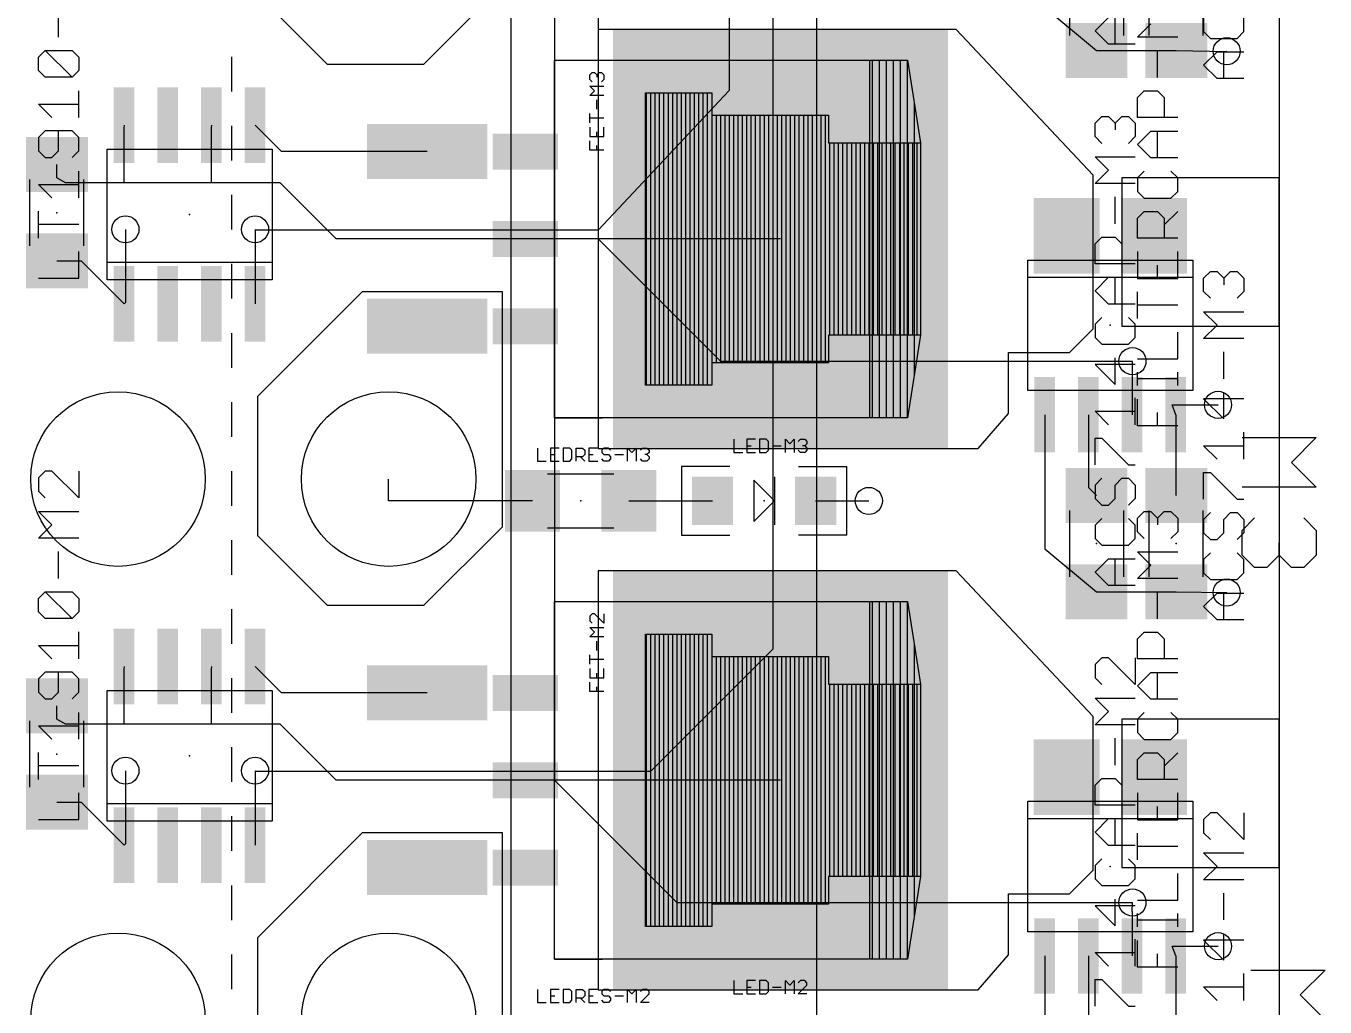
# Model space of a CAD drawing. Extents: x -0.79 to 6.6, y -0.46 to 8.18.
# Drawn here: x 0.555 to 2.043, y 1.12 to 2.244 of the extents above; entities that cross this region are included whole.
import ezdxf

# ---------------------------------------------------------------- set-up
doc = ezdxf.new("R2010")
doc.units = 0
for name, color, linetype in [('1', 22, 'CONTINUOUS'), ('15', 2, 'CONTINUOUS'), ('17', 4, 'CONTINUOUS'), ('18', 4, 'CONTINUOUS'), ('2', 3, 'CONTINUOUS'), ('21', 253, 'CONTINUOUS'), ('23', 7, 'CONTINUOUS'), ('25', 253, 'CONTINUOUS'), ('51', 253, 'CONTINUOUS')]:
    doc.layers.add(name, color=color, linetype=linetype)

# ---------------------------------------------------------------- blocks, each defined once
blk = doc.blocks.new('RECT')
blk.add_solid([(-0.5, -0.5), (0.5, -0.5), (-0.5, 0.5), (0.5, 0.5)])
blk = doc.blocks.new('ROUNDP')
blk.add_circle((0, 0), 0.5)
blk = doc.blocks.new('ROUNDV')
blk.add_circle((0, 0), 0.5)

msp = doc.modelspace()

# ---------------------------------------------------------------- linework, layer by layer
at = {"layer": '1'}
for p, q in [((1.99, 5.26), (1.99, 0.35)), ((0.9, 2.2), (0.82, 2.28)), ((1.1, 2.29), (1.01, 2.2)), ((1.7216, 2.265182), (1.7808, 2.215982)), ((1.21, 2.24), (1.21, 1.76)), ((1.62, 2.24), (1.21, 2.24)), ((1.777, 2.073), (1.62, 2.24)), ((1.7808, 2.215982), (1.7808, 2.215982)), ((1.7808, 2.215982), (1.8722, 2.215982)), ((1.8722, 2.215982), (1.929882, 2.214882)), ((1.929882, 2.214882), (1.93, 2.215)), ((1.01, 2.2), (0.9, 2.2)), ((0.667, 2.130362), (0.6667, 2.127362)), ((0.767, 2.130362), (0.7667, 2.127362)), ((0.847362, 2.1), (0.817, 2.130362)), ((0.6667, 2.127362), (0.6667, 2.0644)), ((0.7667, 2.127362), (0.7667, 2.0644)), ((1.014213, 2.1), (0.847362, 2.1)), ((0.59, 2.07), (0.59, 2.085118)), ((0.6, 2.0644), (0.59, 2.07)), ((1.777, 1.897), (1.777, 2.073)), ((1.81, 2.07), (1.81, 1.9)), ((1.99, 2.07), (1.81, 2.07)), ((1.99, 1.9), (1.99, 2.07)), ((0.6667, 2.0644), (0.6, 2.0644)), ((0.7667, 2.0644), (0.6667, 2.0644)), ((0.8456, 2.0644), (0.7667, 2.0644)), ((0.91, 2), (0.8456, 2.0644)), ((0.6685, 2.011), (0.6685, 1.927138)), ((0.817, 2.011), (0.817, 1.925638)), ((1.41874, 2), (0.91, 2)), ((0.59, 1.974882), (0.617756, 1.974882)), ((0.617756, 1.974882), (0.667, 1.925638)), ((0.82, 1.82), (0.94, 1.94)), ((0.94, 1.94), (1.1, 1.94)), ((1.1, 1.94), (1.1, 1.67)), ((0.6685, 1.927138), (0.667, 1.925638)), ((1.75, 1.87), (1.777, 1.897)), ((1.81, 1.9), (1.99, 1.9)), ((1.68, 1.8), (1.68, 1.87)), ((1.68, 1.87), (1.75, 1.87)), ((1.8216, 1.8596), (1.822, 1.86)), ((1.8216, 1.8596), (1.8216, 1.798738)), ((0.82, 1.66), (0.82, 1.82)), ((1.8716, 1.798738), (1.867362, 1.81)), ((1.867362, 1.81), (1.92, 1.81)), ((1.6452, 1.76), (1.68, 1.8)), ((1.7216, 1.798738), (1.7216, 1.645182)), ((1.7716, 1.798738), (1.7716, 1.715418)), ((1.8716, 1.798738), (1.8716, 1.706818)), ((1.21, 1.76), (1.6452, 1.76)), ((0.97, 1.7), (0.97, 1.725)), ((1.7716, 1.715418), (1.7808, 1.706218)), ((1.134882, 1.7), (0.97, 1.7)), ((1.245118, 1.7), (1.340945, 1.7)), ((1.459055, 1.7), (1.52, 1.7)), ((1.8716, 1.706818), (1.8722, 1.706218)), ((1.1, 1.67), (1.01, 1.58)), ((0.9, 1.58), (0.82, 1.66)), ((1.7216, 1.645182), (1.7808, 1.595982)), ((1.21, 1.62), (1.21, 1.14)), ((1.62, 1.62), (1.21, 1.62)), ((1.777, 1.453), (1.62, 1.62)), ((1.7808, 1.595982), (1.7808, 1.595982)), ((1.7808, 1.595982), (1.8722, 1.595982)), ((1.8722, 1.595982), (1.929882, 1.594882)), ((1.929882, 1.594882), (1.93, 1.595)), ((1.01, 1.58), (0.9, 1.58)), ((0.667, 1.510362), (0.6667, 1.507362)), ((0.6667, 1.507362), (0.6667, 1.4444)), ((0.767, 1.510362), (0.7667, 1.507362)), ((0.7667, 1.507362), (0.7667, 1.4444)), ((0.847362, 1.48), (0.817, 1.510362)), ((1.014213, 1.48), (0.847362, 1.48)), ((0.59, 1.45), (0.59, 1.465118)), ((0.6, 1.4444), (0.59, 1.45)), ((0.6667, 1.4444), (0.6, 1.4444)), ((0.7667, 1.4444), (0.6667, 1.4444)), ((0.8456, 1.4444), (0.7667, 1.4444)), ((0.91, 1.38), (0.8456, 1.4444)), ((1.777, 1.277), (1.777, 1.453)), ((1.81, 1.45), (1.81, 1.28)), ((1.99, 1.45), (1.81, 1.45)), ((1.99, 1.28), (1.99, 1.45)), ((0.6685, 1.391), (0.6685, 1.307138)), ((0.817, 1.391), (0.817, 1.305638)), ((1.41874, 1.38), (0.91, 1.38)), ((0.59, 1.354882), (0.617756, 1.354882)), ((0.617756, 1.354882), (0.667, 1.305638)), ((0.82, 1.2), (0.94, 1.32)), ((0.94, 1.32), (1.1, 1.32)), ((1.1, 1.32), (1.1, 1.05)), ((0.6685, 1.307138), (0.667, 1.305638)), ((1.81, 1.28), (1.99, 1.28)), ((1.75, 1.25), (1.777, 1.277)), ((1.68, 1.18), (1.68, 1.25)), ((1.68, 1.25), (1.75, 1.25)), ((1.8216, 1.2296), (1.822, 1.24)), ((1.8216, 1.2296), (1.8216, 1.178738)), ((0.82, 1.04), (0.82, 1.2)), ((1.6452, 1.14), (1.68, 1.18)), ((1.7216, 1.178738), (1.7216, 1.025182)), ((1.7716, 1.178738), (1.7716, 1.095418)), ((1.8716, 1.178738), (1.867362, 1.19)), ((1.867362, 1.19), (1.92, 1.19)), ((1.8716, 1.178738), (1.8716, 1.086818)), ((1.21, 1.14), (1.6452, 1.14))]:
    msp.add_line(p, q, dxfattribs=at)
at = {"layer": '15'}
for p, q in [((1.11, 7.44), (1.11, 0.75)), ((1.16, 7.41), (1.16, 1.38)), ((1.21, 7.38), (1.21, 2)), ((1.21, 2), (1.35, 1.86)), ((1.35, 1.86), (1.822, 1.86)), ((1.16, 1.38), (1.3, 1.24)), ((1.3, 1.24), (1.822, 1.24))]:
    msp.add_line(p, q, dxfattribs=at)
at = {"layer": '2'}
for p, q in [((1.41, 6.22), (1.41, 1.53)), ((1.46, 6.23), (1.46, 0.89)), ((1.36, 6.21), (1.36, 2.17)), ((1.36, 2.17), (1.21, 2.01)), ((0.818, 2.01), (0.817, 2.011)), ((1.21, 2.01), (0.818, 2.01)), ((1.41, 1.53), (1.27, 1.39)), ((0.818, 1.39), (0.817, 1.391)), ((1.27, 1.39), (0.818, 1.39))]:
    msp.add_line(p, q, dxfattribs=at)
at = {"layer": '21'}
for p, q in [((0.79, 2.208615), (0.79, 2.168903)), ((1.159882, 1.795276), (1.159882, 2.204724)), ((1.159882, 2.204724), (1.215, 2.204724)), ((0.79, 2.129533), (0.79, 2.08982)), ((0.79, 2.05045), (0.79, 2.010737)), ((0.79, 1.971367), (0.79, 1.931655)), ((0.79, 1.892284), (0.79, 1.852572)), ((0.79, 1.813202), (0.79, 1.773489)), ((1.159882, 1.795276), (1.215, 1.795276)), ((1.9475, 1.7725), (2.032573, 1.7725)), ((2.032573, 1.7725), (2.004215, 1.744142)), ((2.004215, 1.744142), (2.032573, 1.715785)), ((0.79, 1.734119), (0.79, 1.694406)), ((1.36063, 1.73937), (1.305512, 1.73937)), ((1.305512, 1.73937), (1.305512, 1.66063)), ((1.411811, 1.727559), (1.411811, 1.7)), ((1.43937, 1.73937), (1.494488, 1.73937)), ((1.494488, 1.73937), (1.494488, 1.66063)), ((1.411811, 1.7), (1.388189, 1.723622)), ((1.388189, 1.723622), (1.388189, 1.676378)), ((2.032573, 1.715785), (1.9475, 1.715785)), ((1.388189, 1.676378), (1.411811, 1.7)), ((1.411811, 1.7), (1.411811, 1.672441)), ((1.9475, 1.666243), (1.961679, 1.680421)), ((2.018394, 1.680421), (2.032573, 1.666243)), ((0.79, 1.655036), (0.79, 1.615324)), ((1.305512, 1.66063), (1.36063, 1.66063)), ((1.494488, 1.66063), (1.43937, 1.66063)), ((1.9475, 1.637885), (1.9475, 1.666243)), ((1.990036, 1.637885), (1.990036, 1.652064)), ((2.032573, 1.666243), (2.032573, 1.637885)), ((1.961679, 1.623706), (1.9475, 1.637885)), ((1.990036, 1.637885), (1.975858, 1.623706)), ((2.004215, 1.623706), (1.990036, 1.637885)), ((2.032573, 1.637885), (2.018394, 1.623706)), ((1.975858, 1.623706), (1.961679, 1.623706)), ((2.018394, 1.623706), (2.004215, 1.623706)), ((1.159882, 1.175276), (1.159882, 1.584724)), ((1.159882, 1.584724), (1.215, 1.584724)), ((0.79, 1.575954), (0.79, 1.536241)), ((0.79, 1.496871), (0.79, 1.457158)), ((0.79, 1.417788), (0.79, 1.378075)), ((0.79, 1.338705), (0.79, 1.298993)), ((0.79, 1.259623), (0.79, 1.21991)), ((0.79, 1.18054), (0.79, 1.140827)), ((1.159882, 1.175276), (1.215, 1.175276)), ((1.9575, 1.1625), (2.042573, 1.1625)), ((2.042573, 1.1625), (2.014215, 1.134142)), ((2.014215, 1.134142), (2.042573, 1.105785))]:
    msp.add_line(p, q, dxfattribs=at)
at = {"layer": '23'}
for p in [(0.59, 2.03), (0.742, 2.028), (1.34, 2), (1.7966, 1.9011), (1.19, 1.7), (1.4, 1.7), (1.7808, 1.6511), (1.8722, 1.6511), (0.59, 1.41), (0.742, 1.408), (1.34, 1.38), (1.7966, 1.2811)]:
    msp.add_point(p, dxfattribs=at)
at = {"layer": '25'}
for p, q in [((0.59198, 2.231235), (0.59198, 2.261928)), ((1.779161, 2.238446), (1.794507, 2.253793)), ((1.80218, 2.2231), (1.80218, 2.253793)), ((1.903561, 2.252805), (1.903561, 2.237458)), ((1.9496, 2.237458), (1.9496, 2.252805)), ((1.794507, 2.2231), (1.779161, 2.238446)), ((1.827761, 2.23102), (1.843107, 2.246367)), ((1.903561, 2.237458), (1.911234, 2.229785)), ((1.941927, 2.229785), (1.9496, 2.237458)), ((1.8252, 2.2231), (1.794507, 2.2231)), ((1.8738, 2.23102), (1.827761, 2.23102)), ((1.911234, 2.229785), (1.941927, 2.229785)), ((0.568961, 2.208216), (0.576634, 2.215889)), ((0.568961, 2.192869), (0.568961, 2.208216)), ((0.576634, 2.215889), (0.607327, 2.215889)), ((0.607327, 2.185196), (0.576634, 2.215889)), ((0.607327, 2.215889), (0.615, 2.208216)), ((0.615, 2.208216), (0.615, 2.192869)), ((1.85078, 2.184981), (1.85078, 2.215674)), ((1.903561, 2.199092), (1.918907, 2.214439)), ((1.918907, 2.214439), (1.9496, 2.214439)), ((1.92658, 2.183746), (1.92658, 2.214439)), ((0.576634, 2.185196), (0.568961, 2.192869)), ((0.615, 2.192869), (0.607327, 2.185196)), ((1.200486, 2.187853), (1.203155, 2.190522)), ((1.200486, 2.182515), (1.200486, 2.187853)), ((1.203155, 2.190522), (1.205824, 2.190522)), ((1.205824, 2.190522), (1.208493, 2.187853)), ((1.208493, 2.187853), (1.211162, 2.190522)), ((1.208493, 2.187853), (1.208493, 2.185184)), ((1.211162, 2.190522), (1.213831, 2.190522)), ((1.213831, 2.190522), (1.2165, 2.187853)), ((1.2165, 2.187853), (1.2165, 2.182515)), ((1.918907, 2.183746), (1.903561, 2.199092)), ((0.607327, 2.185196), (0.576634, 2.185196)), ((1.203155, 2.179846), (1.200486, 2.182515)), ((1.205824, 2.169531), (1.200486, 2.174869)), ((1.200486, 2.174869), (1.2165, 2.174869)), ((1.2165, 2.182515), (1.213831, 2.179846)), ((1.9496, 2.183746), (1.918907, 2.183746)), ((0.615, 2.139157), (0.615, 2.16985)), ((1.200486, 2.164193), (1.205824, 2.169531)), ((1.2165, 2.164193), (1.200486, 2.164193)), ((1.208493, 2.14854), (1.208493, 2.159215)), ((1.827761, 2.161961), (1.835434, 2.169635)), ((1.827761, 2.138942), (1.827761, 2.161961)), ((1.835434, 2.169635), (1.85078, 2.169635)), ((1.85078, 2.169635), (1.858454, 2.161961)), ((1.858454, 2.161961), (1.858454, 2.138942)), ((0.584307, 2.139157), (0.568961, 2.154503)), ((0.568961, 2.154503), (0.615, 2.154503)), ((1.200486, 2.132886), (1.200486, 2.143562)), ((1.2165, 2.138224), (1.200486, 2.138224)), ((1.200486, 2.127909), (1.200486, 2.117233)), ((1.2165, 2.117233), (1.2165, 2.127909)), ((1.779161, 2.132551), (1.786834, 2.140225)), ((1.779161, 2.117205), (1.779161, 2.132551)), ((1.786834, 2.140225), (1.794507, 2.140225)), ((1.794507, 2.140225), (1.80218, 2.132551)), ((1.80218, 2.132551), (1.809854, 2.140225)), ((1.80218, 2.132551), (1.80218, 2.124878)), ((1.809854, 2.140225), (1.817527, 2.140225)), ((1.817527, 2.140225), (1.8252, 2.132551)), ((1.8252, 2.132551), (1.8252, 2.117205)), ((1.8738, 2.138942), (1.827761, 2.138942)), ((0.576634, 2.123811), (0.568961, 2.116137)), ((0.568961, 2.116137), (0.568961, 2.100791)), ((0.607327, 2.123811), (0.576634, 2.123811)), ((0.59198, 2.100791), (0.59198, 2.123811)), ((0.615, 2.116137), (0.607327, 2.123811)), ((0.615, 2.100791), (0.615, 2.116137)), ((1.200486, 2.117233), (1.2165, 2.117233)), ((1.208493, 2.117233), (1.208493, 2.122571)), ((1.786834, 2.109532), (1.779161, 2.117205)), ((1.8252, 2.117205), (1.817527, 2.109532)), ((1.827761, 2.108249), (1.843107, 2.123595)), ((1.843107, 2.123595), (1.8738, 2.123595)), ((1.85078, 2.092903), (1.85078, 2.123595)), ((0.568961, 2.100791), (0.576634, 2.093118)), ((0.584307, 2.093118), (0.59198, 2.100791)), ((0.607327, 2.093118), (0.615, 2.100791)), ((1.200486, 2.10158), (1.200486, 2.112256)), ((1.2165, 2.10158), (1.200486, 2.10158)), ((1.208493, 2.10158), (1.208493, 2.106918)), ((1.843107, 2.092903), (1.827761, 2.108249)), ((0.576634, 2.093118), (0.584307, 2.093118)), ((1.794507, 2.078839), (1.779161, 2.094185)), ((1.779161, 2.094185), (1.8252, 2.094185)), ((1.8738, 2.092903), (1.843107, 2.092903)), ((0.615, 2.047078), (0.615, 2.077771)), ((1.779161, 2.063493), (1.794507, 2.078839)), ((1.835434, 2.077556), (1.827761, 2.069883)), ((1.827761, 2.069883), (1.827761, 2.054536)), ((1.8738, 2.069883), (1.866127, 2.077556)), ((1.8738, 2.054536), (1.8738, 2.069883)), ((0.584307, 2.047078), (0.568961, 2.062425)), ((0.568961, 2.062425), (0.615, 2.062425)), ((1.8252, 2.063493), (1.779161, 2.063493)), ((1.827761, 2.054536), (1.835434, 2.046863)), ((1.866127, 2.046863), (1.8738, 2.054536)), ((1.80218, 2.017453), (1.80218, 2.048146)), ((1.835434, 2.046863), (1.866127, 2.046863)), ((0.568961, 2.001039), (0.568961, 2.031732)), ((1.827761, 2.023844), (1.835434, 2.031517)), ((1.827761, 2.000824), (1.827761, 2.023844)), ((1.835434, 2.031517), (1.85078, 2.031517)), ((1.85078, 2.031517), (1.858454, 2.023844)), ((1.858454, 2.01617), (1.8738, 2.031517)), ((1.858454, 2.023844), (1.858454, 2.000824)), ((0.615, 2.016386), (0.568961, 2.016386)), ((1.779161, 1.994434), (1.786834, 2.002107)), ((1.779161, 1.971414), (1.779161, 1.994434)), ((1.786834, 2.002107), (1.80218, 2.002107)), ((1.80218, 2.002107), (1.809854, 1.994434)), ((1.809854, 1.994434), (1.809854, 1.971414)), ((1.8738, 2.000824), (1.827761, 2.000824)), ((0.615, 1.955), (0.615, 1.985693)), ((1.827761, 1.985478), (1.827761, 1.954785)), ((1.8738, 1.954785), (1.8738, 1.985478)), ((1.8252, 1.971414), (1.779161, 1.971414)), ((1.85078, 1.954785), (1.85078, 1.970131)), ((0.568961, 1.955), (0.615, 1.955)), ((1.779161, 1.940721), (1.794507, 1.956068)), ((1.794507, 1.956068), (1.8252, 1.956068)), ((1.80218, 1.925375), (1.80218, 1.956068)), ((1.827761, 1.954785), (1.8738, 1.954785)), ((1.903561, 1.955079), (1.911234, 1.962753)), ((1.903561, 1.939733), (1.903561, 1.955079)), ((1.911234, 1.962753), (1.918907, 1.962753)), ((1.918907, 1.962753), (1.92658, 1.955079)), ((1.92658, 1.955079), (1.934254, 1.962753)), ((1.92658, 1.955079), (1.92658, 1.947406)), ((1.934254, 1.962753), (1.941927, 1.962753)), ((1.941927, 1.962753), (1.9496, 1.955079)), ((1.9496, 1.955079), (1.9496, 1.939733)), ((1.794507, 1.925375), (1.779161, 1.940721)), ((1.827761, 1.908746), (1.827761, 1.939438)), ((1.911234, 1.93206), (1.903561, 1.939733)), ((1.9496, 1.939733), (1.941927, 1.93206)), ((1.8252, 1.925375), (1.794507, 1.925375)), ((1.8738, 1.924092), (1.827761, 1.924092)), ((1.786834, 1.910028), (1.779161, 1.902355)), ((1.8252, 1.902355), (1.817527, 1.910028)), ((1.918907, 1.901367), (1.903561, 1.916713)), ((1.903561, 1.916713), (1.9496, 1.916713)), ((1.779161, 1.902355), (1.779161, 1.887009)), ((1.8252, 1.887009), (1.8252, 1.902355)), ((1.8738, 1.862706), (1.8738, 1.893399)), ((1.903561, 1.886021), (1.918907, 1.901367)), ((1.779161, 1.887009), (1.786834, 1.879336)), ((1.786834, 1.879336), (1.817527, 1.879336)), ((1.817527, 1.879336), (1.8252, 1.887009)), ((1.9496, 1.886021), (1.903561, 1.886021)), ((1.80218, 1.833296), (1.80218, 1.863989)), ((1.827761, 1.862706), (1.8738, 1.862706)), ((1.92658, 1.839981), (1.92658, 1.870674)), ((1.8252, 1.856316), (1.779161, 1.856316)), ((1.779161, 1.856316), (1.80218, 1.833296)), ((1.827761, 1.832014), (1.827761, 1.84736)), ((1.8738, 1.832014), (1.8738, 1.84736)), ((1.8738, 1.839687), (1.827761, 1.839687)), ((1.8252, 1.787257), (1.8252, 1.81795)), ((1.827761, 1.785974), (1.827761, 1.816667)), ((1.9496, 1.816962), (1.903561, 1.816962)), ((1.903561, 1.816962), (1.92658, 1.793942)), ((1.92658, 1.793942), (1.92658, 1.824635)), ((1.794507, 1.787257), (1.779161, 1.802603)), ((1.779161, 1.802603), (1.8252, 1.802603)), ((1.85078, 1.785974), (1.85078, 1.801321)), ((1.8738, 1.785974), (1.827761, 1.785974)), ((1.779161, 1.741218), (1.779161, 1.771911)), ((1.779161, 1.771911), (1.786834, 1.771911)), ((1.786834, 1.771911), (1.817527, 1.741218)), ((1.9496, 1.747903), (1.9496, 1.778596)), ((1.1405, 1.760513), (1.1405, 1.7455)), ((1.165241, 1.760513), (1.155233, 1.760513)), ((1.155233, 1.760513), (1.155233, 1.7455)), ((1.169965, 1.760513), (1.169965, 1.7455)), ((1.177471, 1.760513), (1.169965, 1.760513)), ((1.179974, 1.758011), (1.177471, 1.760513)), ((1.179974, 1.748002), (1.179974, 1.758011)), ((1.184698, 1.7455), (1.184698, 1.760513)), ((1.184698, 1.760513), (1.192204, 1.760513)), ((1.192204, 1.760513), (1.194706, 1.758011)), ((1.194706, 1.758011), (1.194706, 1.753006)), ((1.209439, 1.760513), (1.19943, 1.760513)), ((1.19943, 1.760513), (1.19943, 1.7455)), ((1.216665, 1.760513), (1.214163, 1.758011)), ((1.214163, 1.758011), (1.214163, 1.755508)), ((1.221669, 1.760513), (1.216665, 1.760513)), ((1.224171, 1.758011), (1.221669, 1.760513)), ((1.243628, 1.7455), (1.243628, 1.760513)), ((1.243628, 1.760513), (1.248632, 1.755508)), ((1.248632, 1.755508), (1.253636, 1.760513)), ((1.253636, 1.760513), (1.253636, 1.7455)), ((1.25836, 1.758011), (1.260862, 1.760513)), ((1.260862, 1.760513), (1.265867, 1.760513)), ((1.265867, 1.760513), (1.268369, 1.758011)), ((1.268369, 1.758011), (1.268369, 1.755508)), ((1.3655, 1.770513), (1.3655, 1.7555)), ((1.390241, 1.770513), (1.380233, 1.770513)), ((1.380233, 1.770513), (1.380233, 1.7555)), ((1.380233, 1.763006), (1.385237, 1.763006)), ((1.394965, 1.770513), (1.394965, 1.7555)), ((1.402471, 1.770513), (1.394965, 1.770513)), ((1.404974, 1.768011), (1.402471, 1.770513)), ((1.402471, 1.7555), (1.404974, 1.758002)), ((1.404974, 1.758002), (1.404974, 1.768011)), ((1.409698, 1.763006), (1.419706, 1.763006)), ((1.42443, 1.7555), (1.42443, 1.770513)), ((1.42443, 1.770513), (1.429434, 1.765508)), ((1.429434, 1.765508), (1.434439, 1.770513)), ((1.434439, 1.770513), (1.434439, 1.7555)), ((1.439163, 1.768011), (1.441665, 1.770513)), ((1.441665, 1.7555), (1.439163, 1.758002)), ((1.441665, 1.770513), (1.446669, 1.770513)), ((1.446669, 1.763006), (1.444167, 1.763006)), ((1.446669, 1.770513), (1.449171, 1.768011)), ((1.449171, 1.765508), (1.446669, 1.763006)), ((1.446669, 1.763006), (1.449171, 1.760504)), ((1.449171, 1.758002), (1.446669, 1.7555)), ((1.449171, 1.768011), (1.449171, 1.765508)), ((1.449171, 1.760504), (1.449171, 1.758002)), ((1.918907, 1.747903), (1.903561, 1.763249)), ((1.903561, 1.763249), (1.9496, 1.763249)), ((1.1405, 1.7455), (1.150508, 1.7455)), ((1.155233, 1.753006), (1.160237, 1.753006)), ((1.155233, 1.7455), (1.165241, 1.7455)), ((1.169965, 1.7455), (1.177471, 1.7455)), ((1.177471, 1.7455), (1.179974, 1.748002)), ((1.192204, 1.750504), (1.184698, 1.750504)), ((1.189702, 1.750504), (1.194706, 1.7455)), ((1.194706, 1.753006), (1.192204, 1.750504)), ((1.19943, 1.753006), (1.204434, 1.753006)), ((1.19943, 1.7455), (1.209439, 1.7455)), ((1.214163, 1.755508), (1.216665, 1.753006)), ((1.216665, 1.7455), (1.214163, 1.748002)), ((1.216665, 1.753006), (1.221669, 1.753006)), ((1.221669, 1.7455), (1.216665, 1.7455)), ((1.221669, 1.753006), (1.224171, 1.750504)), ((1.224171, 1.748002), (1.221669, 1.7455)), ((1.224171, 1.750504), (1.224171, 1.748002)), ((1.228895, 1.753006), (1.238904, 1.753006)), ((1.260862, 1.7455), (1.25836, 1.748002)), ((1.265867, 1.7455), (1.260862, 1.7455)), ((1.265867, 1.753006), (1.263364, 1.753006)), ((1.268369, 1.755508), (1.265867, 1.753006)), ((1.265867, 1.753006), (1.268369, 1.750504)), ((1.268369, 1.748002), (1.265867, 1.7455)), ((1.268369, 1.750504), (1.268369, 1.748002)), ((1.3655, 1.7555), (1.375508, 1.7555)), ((1.380233, 1.7555), (1.390241, 1.7555)), ((1.394965, 1.7555), (1.402471, 1.7555)), ((1.446669, 1.7555), (1.441665, 1.7555)), ((1.817527, 1.741218), (1.8252, 1.741218)), ((0.576634, 1.734007), (0.568961, 1.726334)), ((0.568961, 1.726334), (0.568961, 1.710987)), ((0.584307, 1.734007), (0.576634, 1.734007)), ((0.615, 1.703314), (0.584307, 1.734007)), ((0.615, 1.734007), (0.615, 1.703314)), ((1.903561, 1.701864), (1.903561, 1.732556)), ((1.903561, 1.732556), (1.911234, 1.732556)), ((1.911234, 1.732556), (1.941927, 1.701864)), ((1.786834, 1.725871), (1.779161, 1.718198)), ((1.779161, 1.718198), (1.779161, 1.702852)), ((1.80218, 1.718198), (1.809854, 1.725871)), ((1.80218, 1.702852), (1.80218, 1.718198)), ((1.809854, 1.725871), (1.817527, 1.725871)), ((1.817527, 1.725871), (1.8252, 1.718198)), ((1.8252, 1.718198), (1.8252, 1.702852)), ((0.568961, 1.710987), (0.576634, 1.703314)), ((1.779161, 1.702852), (1.786834, 1.695179)), ((1.794507, 1.695179), (1.80218, 1.702852)), ((1.8252, 1.702852), (1.817527, 1.695179)), ((1.941927, 1.701864), (1.9496, 1.701864)), ((0.584307, 1.672621), (0.568961, 1.687968)), ((0.568961, 1.687968), (0.615, 1.687968)), ((1.786834, 1.695179), (1.794507, 1.695179)), ((1.827761, 1.680079), (1.835434, 1.687752)), ((1.835434, 1.687752), (1.843107, 1.687752)), ((1.843107, 1.687752), (1.85078, 1.680079)), ((1.85078, 1.680079), (1.858454, 1.687752)), ((1.858454, 1.687752), (1.866127, 1.687752)), ((1.866127, 1.687752), (1.8738, 1.680079)), ((1.911234, 1.686517), (1.903561, 1.678844)), ((1.92658, 1.678844), (1.934254, 1.686517)), ((1.934254, 1.686517), (1.941927, 1.686517)), ((1.941927, 1.686517), (1.9496, 1.678844)), ((0.568961, 1.657275), (0.584307, 1.672621)), ((1.786834, 1.679832), (1.779161, 1.672159)), ((1.779161, 1.672159), (1.779161, 1.656813)), ((1.8252, 1.672159), (1.817527, 1.679832)), ((1.8252, 1.656813), (1.8252, 1.672159)), ((1.827761, 1.664733), (1.827761, 1.680079)), ((1.85078, 1.680079), (1.85078, 1.672406)), ((1.8738, 1.680079), (1.8738, 1.664733)), ((1.903561, 1.678844), (1.903561, 1.663498)), ((1.92658, 1.663498), (1.92658, 1.678844)), ((1.9496, 1.678844), (1.9496, 1.663498)), ((0.615, 1.657275), (0.568961, 1.657275)), ((1.779161, 1.656813), (1.786834, 1.649139)), ((1.817527, 1.649139), (1.8252, 1.656813)), ((1.835434, 1.65706), (1.827761, 1.664733)), ((1.8738, 1.664733), (1.866127, 1.65706)), ((1.903561, 1.663498), (1.911234, 1.655824)), ((1.911234, 1.655824), (1.918907, 1.655824)), ((1.918907, 1.655824), (1.92658, 1.663498)), ((1.9496, 1.663498), (1.941927, 1.655824)), ((0.59198, 1.611235), (0.59198, 1.641928)), ((1.786834, 1.649139), (1.817527, 1.649139)), ((1.843107, 1.626367), (1.827761, 1.641713)), ((1.827761, 1.641713), (1.8738, 1.641713)), ((1.911234, 1.640478), (1.903561, 1.632805)), ((1.9496, 1.632805), (1.941927, 1.640478)), ((1.779161, 1.618446), (1.794507, 1.633793)), ((1.794507, 1.633793), (1.8252, 1.633793)), ((1.80218, 1.6031), (1.80218, 1.633793)), ((1.827761, 1.61102), (1.843107, 1.626367)), ((1.903561, 1.632805), (1.903561, 1.617458)), ((1.9496, 1.617458), (1.9496, 1.632805)), ((1.794507, 1.6031), (1.779161, 1.618446)), ((1.8738, 1.61102), (1.827761, 1.61102)), ((1.903561, 1.617458), (1.911234, 1.609785)), ((1.911234, 1.609785), (1.941927, 1.609785)), ((1.941927, 1.609785), (1.9496, 1.617458)), ((0.568961, 1.588216), (0.576634, 1.595889)), ((0.576634, 1.595889), (0.607327, 1.595889)), ((0.607327, 1.565196), (0.576634, 1.595889)), ((0.607327, 1.595889), (0.615, 1.588216)), ((1.8252, 1.6031), (1.794507, 1.6031)), ((1.85078, 1.564981), (1.85078, 1.595674)), ((1.903561, 1.579092), (1.918907, 1.594439)), ((1.918907, 1.594439), (1.9496, 1.594439)), ((1.92658, 1.563746), (1.92658, 1.594439)), ((0.568961, 1.572869), (0.568961, 1.588216)), ((0.615, 1.588216), (0.615, 1.572869)), ((1.918907, 1.563746), (1.903561, 1.579092)), ((0.576634, 1.565196), (0.568961, 1.572869)), ((0.607327, 1.565196), (0.576634, 1.565196)), ((0.615, 1.572869), (0.607327, 1.565196)), ((1.203155, 1.570522), (1.200486, 1.567853)), ((1.200486, 1.567853), (1.200486, 1.562515)), ((1.200486, 1.562515), (1.203155, 1.559846)), ((1.205824, 1.570522), (1.203155, 1.570522)), ((1.2165, 1.559846), (1.205824, 1.570522)), ((1.2165, 1.570522), (1.2165, 1.559846)), ((1.9496, 1.563746), (1.918907, 1.563746)), ((0.615, 1.519157), (0.615, 1.54985)), ((1.205824, 1.549531), (1.200486, 1.554869)), ((1.200486, 1.554869), (1.2165, 1.554869)), ((1.200486, 1.544193), (1.205824, 1.549531)), ((1.827761, 1.541961), (1.835434, 1.549635)), ((1.835434, 1.549635), (1.85078, 1.549635)), ((1.85078, 1.549635), (1.858454, 1.541961)), ((0.584307, 1.519157), (0.568961, 1.534503)), ((0.568961, 1.534503), (0.615, 1.534503)), ((1.2165, 1.544193), (1.200486, 1.544193)), ((1.208493, 1.52854), (1.208493, 1.539215)), ((1.827761, 1.518942), (1.827761, 1.541961)), ((1.858454, 1.541961), (1.858454, 1.518942)), ((1.200486, 1.512886), (1.200486, 1.523562)), ((1.2165, 1.518224), (1.200486, 1.518224)), ((1.786834, 1.520225), (1.779161, 1.512551)), ((1.794507, 1.520225), (1.786834, 1.520225)), ((1.8252, 1.489532), (1.794507, 1.520225)), ((1.8252, 1.520225), (1.8252, 1.489532)), ((1.8738, 1.518942), (1.827761, 1.518942)), ((0.576634, 1.503811), (0.568961, 1.496137)), ((0.607327, 1.503811), (0.576634, 1.503811)), ((0.59198, 1.480791), (0.59198, 1.503811)), ((0.615, 1.496137), (0.607327, 1.503811)), ((1.200486, 1.507909), (1.200486, 1.497233)), ((1.2165, 1.497233), (1.2165, 1.507909)), ((1.779161, 1.512551), (1.779161, 1.497205)), ((1.827761, 1.488249), (1.843107, 1.503595)), ((1.843107, 1.503595), (1.8738, 1.503595)), ((1.85078, 1.472903), (1.85078, 1.503595)), ((0.568961, 1.496137), (0.568961, 1.480791)), ((0.615, 1.480791), (0.615, 1.496137)), ((1.200486, 1.497233), (1.2165, 1.497233)), ((1.200486, 1.48158), (1.200486, 1.492256)), ((1.208493, 1.497233), (1.208493, 1.502571)), ((1.779161, 1.497205), (1.786834, 1.489532)), ((1.843107, 1.472903), (1.827761, 1.488249)), ((0.568961, 1.480791), (0.576634, 1.473118)), ((0.584307, 1.473118), (0.59198, 1.480791)), ((0.607327, 1.473118), (0.615, 1.480791)), ((1.2165, 1.48158), (1.200486, 1.48158)), ((1.208493, 1.48158), (1.208493, 1.486918)), ((1.794507, 1.458839), (1.779161, 1.474185)), ((1.779161, 1.474185), (1.8252, 1.474185)), ((0.576634, 1.473118), (0.584307, 1.473118)), ((1.779161, 1.443493), (1.794507, 1.458839)), ((1.8738, 1.472903), (1.843107, 1.472903)), ((0.615, 1.427078), (0.615, 1.457771)), ((1.8252, 1.443493), (1.779161, 1.443493)), ((1.835434, 1.457556), (1.827761, 1.449883)), ((1.827761, 1.449883), (1.827761, 1.434536)), ((1.8738, 1.449883), (1.866127, 1.457556)), ((1.8738, 1.434536), (1.8738, 1.449883)), ((0.584307, 1.427078), (0.568961, 1.442425)), ((0.568961, 1.442425), (0.615, 1.442425)), ((1.827761, 1.434536), (1.835434, 1.426863)), ((1.866127, 1.426863), (1.8738, 1.434536)), ((1.80218, 1.397453), (1.80218, 1.428146)), ((1.835434, 1.426863), (1.866127, 1.426863)), ((0.568961, 1.381039), (0.568961, 1.411732)), ((1.827761, 1.403844), (1.835434, 1.411517)), ((1.827761, 1.380824), (1.827761, 1.403844)), ((1.835434, 1.411517), (1.85078, 1.411517)), ((1.85078, 1.411517), (1.858454, 1.403844)), ((1.858454, 1.39617), (1.8738, 1.411517)), ((1.858454, 1.403844), (1.858454, 1.380824)), ((0.615, 1.396386), (0.568961, 1.396386)), ((1.779161, 1.374434), (1.786834, 1.382107)), ((1.779161, 1.351414), (1.779161, 1.374434)), ((1.786834, 1.382107), (1.80218, 1.382107)), ((1.80218, 1.382107), (1.809854, 1.374434)), ((1.809854, 1.374434), (1.809854, 1.351414)), ((1.8738, 1.380824), (1.827761, 1.380824)), ((0.615, 1.335), (0.615, 1.365693)), ((1.827761, 1.365478), (1.827761, 1.334785)), ((1.8738, 1.334785), (1.8738, 1.365478)), ((1.8252, 1.351414), (1.779161, 1.351414)), ((1.85078, 1.334785), (1.85078, 1.350131)), ((1.911234, 1.342753), (1.903561, 1.335079)), ((1.918907, 1.342753), (1.911234, 1.342753)), ((1.9496, 1.31206), (1.918907, 1.342753)), ((1.9496, 1.342753), (1.9496, 1.31206)), ((0.568961, 1.335), (0.615, 1.335)), ((1.779161, 1.320721), (1.794507, 1.336068)), ((1.794507, 1.336068), (1.8252, 1.336068)), ((1.80218, 1.305375), (1.80218, 1.336068)), ((1.827761, 1.334785), (1.8738, 1.334785)), ((1.903561, 1.335079), (1.903561, 1.319733)), ((1.794507, 1.305375), (1.779161, 1.320721)), ((1.827761, 1.288746), (1.827761, 1.319438)), ((1.903561, 1.319733), (1.911234, 1.31206)), ((1.8252, 1.305375), (1.794507, 1.305375)), ((1.8738, 1.304092), (1.827761, 1.304092)), ((1.918907, 1.281367), (1.903561, 1.296713)), ((1.903561, 1.296713), (1.9496, 1.296713)), ((1.786834, 1.290028), (1.779161, 1.282355)), ((1.779161, 1.282355), (1.779161, 1.267009)), ((1.8252, 1.282355), (1.817527, 1.290028)), ((1.8252, 1.267009), (1.8252, 1.282355)), ((1.903561, 1.266021), (1.918907, 1.281367)), ((1.779161, 1.267009), (1.786834, 1.259336)), ((1.817527, 1.259336), (1.8252, 1.267009)), ((1.8738, 1.242706), (1.8738, 1.273399)), ((1.9496, 1.266021), (1.903561, 1.266021)), ((1.786834, 1.259336), (1.817527, 1.259336)), ((1.92658, 1.219981), (1.92658, 1.250674)), ((1.8252, 1.236316), (1.779161, 1.236316)), ((1.779161, 1.236316), (1.80218, 1.213296)), ((1.80218, 1.213296), (1.80218, 1.243989)), ((1.827761, 1.242706), (1.8738, 1.242706)), ((1.827761, 1.212014), (1.827761, 1.22736)), ((1.8738, 1.212014), (1.8738, 1.22736)), ((1.8738, 1.219687), (1.827761, 1.219687)), ((1.8252, 1.167257), (1.8252, 1.19795)), ((1.827761, 1.165974), (1.827761, 1.196667)), ((1.9496, 1.196962), (1.903561, 1.196962)), ((1.903561, 1.196962), (1.92658, 1.173942)), ((1.92658, 1.173942), (1.92658, 1.204635)), ((1.794507, 1.167257), (1.779161, 1.182603)), ((1.779161, 1.182603), (1.8252, 1.182603)), ((1.85078, 1.165974), (1.85078, 1.181321)), ((1.8738, 1.165974), (1.827761, 1.165974)), ((1.3655, 1.150513), (1.3655, 1.1355)), ((1.390241, 1.150513), (1.380233, 1.150513)), ((1.380233, 1.150513), (1.380233, 1.1355)), ((1.394965, 1.150513), (1.394965, 1.1355)), ((1.402471, 1.150513), (1.394965, 1.150513)), ((1.404974, 1.148011), (1.402471, 1.150513)), ((1.404974, 1.138002), (1.404974, 1.148011)), ((1.42443, 1.1355), (1.42443, 1.150513)), ((1.42443, 1.150513), (1.429434, 1.145508)), ((1.429434, 1.145508), (1.434439, 1.150513)), ((1.434439, 1.150513), (1.434439, 1.1355)), ((1.441665, 1.150513), (1.439163, 1.148011)), ((1.446669, 1.150513), (1.441665, 1.150513)), ((1.449171, 1.148011), (1.446669, 1.150513)), ((1.449171, 1.145508), (1.449171, 1.148011)), ((1.779161, 1.121218), (1.779161, 1.151911)), ((1.779161, 1.151911), (1.786834, 1.151911)), ((1.786834, 1.151911), (1.817527, 1.121218)), ((1.9496, 1.127903), (1.9496, 1.158596)), ((1.1405, 1.140513), (1.1405, 1.1255)), ((1.165241, 1.140513), (1.155233, 1.140513)), ((1.155233, 1.140513), (1.155233, 1.1255)), ((1.155233, 1.133006), (1.160237, 1.133006)), ((1.169965, 1.140513), (1.169965, 1.1255)), ((1.177471, 1.140513), (1.169965, 1.140513)), ((1.179974, 1.138011), (1.177471, 1.140513)), ((1.179974, 1.128002), (1.179974, 1.138011)), ((1.184698, 1.1255), (1.184698, 1.140513)), ((1.184698, 1.140513), (1.192204, 1.140513)), ((1.192204, 1.140513), (1.194706, 1.138011)), ((1.194706, 1.133006), (1.192204, 1.130504)), ((1.194706, 1.138011), (1.194706, 1.133006)), ((1.209439, 1.140513), (1.19943, 1.140513)), ((1.19943, 1.140513), (1.19943, 1.1255)), ((1.19943, 1.133006), (1.204434, 1.133006)), ((1.216665, 1.140513), (1.214163, 1.138011)), ((1.214163, 1.138011), (1.214163, 1.135508)), ((1.214163, 1.135508), (1.216665, 1.133006)), ((1.221669, 1.140513), (1.216665, 1.140513)), ((1.216665, 1.133006), (1.221669, 1.133006)), ((1.224171, 1.138011), (1.221669, 1.140513)), ((1.221669, 1.133006), (1.224171, 1.130504)), ((1.228895, 1.133006), (1.238904, 1.133006)), ((1.243628, 1.1255), (1.243628, 1.140513)), ((1.243628, 1.140513), (1.248632, 1.135508)), ((1.248632, 1.135508), (1.253636, 1.140513)), ((1.253636, 1.140513), (1.253636, 1.1255)), ((1.260862, 1.140513), (1.25836, 1.138011)), ((1.25836, 1.1255), (1.268369, 1.135508)), ((1.265867, 1.140513), (1.260862, 1.140513)), ((1.268369, 1.138011), (1.265867, 1.140513)), ((1.268369, 1.135508), (1.268369, 1.138011)), ((1.3655, 1.1355), (1.375508, 1.1355)), ((1.380233, 1.143006), (1.385237, 1.143006)), ((1.380233, 1.1355), (1.390241, 1.1355)), ((1.394965, 1.1355), (1.402471, 1.1355)), ((1.402471, 1.1355), (1.404974, 1.138002)), ((1.409698, 1.143006), (1.419706, 1.143006)), ((1.439163, 1.1355), (1.449171, 1.145508)), ((1.449171, 1.1355), (1.439163, 1.1355)), ((1.918907, 1.127903), (1.903561, 1.143249)), ((1.903561, 1.143249), (1.9496, 1.143249)), ((1.1405, 1.1255), (1.150508, 1.1255)), ((1.155233, 1.1255), (1.165241, 1.1255)), ((1.169965, 1.1255), (1.177471, 1.1255)), ((1.177471, 1.1255), (1.179974, 1.128002)), ((1.192204, 1.130504), (1.184698, 1.130504)), ((1.189702, 1.130504), (1.194706, 1.1255)), ((1.19943, 1.1255), (1.209439, 1.1255)), ((1.216665, 1.1255), (1.214163, 1.128002)), ((1.221669, 1.1255), (1.216665, 1.1255)), ((1.224171, 1.128002), (1.221669, 1.1255)), ((1.224171, 1.130504), (1.224171, 1.128002)), ((1.268369, 1.1255), (1.25836, 1.1255)), ((1.817527, 1.121218), (1.8252, 1.121218))]:
    msp.add_line(p, q, dxfattribs=at)
at = {"layer": '51'}
for p, q in [((1.749816, 2.309092), (1.749816, 2.233108)), ((1.811784, 2.309092), (1.811784, 2.233108)), ((1.841216, 2.233108), (1.841216, 2.309092)), ((1.903184, 2.233108), (1.903184, 2.309092)), ((1.159882, 2.204724), (1.520118, 2.204724)), ((1.521102, 2.204724), (1.564409, 2.204724)), ((1.521102, 1.795276), (1.521102, 2.204724)), ((1.524, 2.204724), (1.524, 1.795276)), ((1.532, 2.204724), (1.532, 1.795276)), ((1.54, 2.204724), (1.54, 1.795276)), ((1.548, 2.204724), (1.548, 1.795276)), ((1.556, 2.204724), (1.556, 1.795276)), ((1.564, 2.204724), (1.564, 1.795276)), ((1.564409, 2.204724), (1.579173, 2.110236)), ((1.264213, 2.167323), (1.34, 2.167323)), ((1.264213, 1.832677), (1.264213, 2.167323)), ((1.265, 2.167323), (1.265, 1.832677)), ((1.27, 2.167323), (1.27, 1.832677)), ((1.275, 2.167323), (1.275, 1.832677)), ((1.28, 2.167323), (1.28, 1.832677)), ((1.285, 2.167323), (1.285, 1.832677)), ((1.29, 2.167323), (1.29, 1.832677)), ((1.295, 2.167323), (1.295, 1.832677)), ((1.3, 2.167323), (1.3, 1.832677)), ((1.305, 2.167323), (1.305, 1.832677)), ((1.31, 2.167323), (1.31, 1.832677)), ((1.315, 2.167323), (1.315, 1.832677)), ((1.32, 2.167323), (1.32, 1.832677)), ((1.325, 2.167323), (1.325, 1.832677)), ((1.33, 2.167323), (1.33, 1.832677)), ((1.335, 2.167323), (1.335, 1.832677)), ((1.34, 2.167323), (1.34, 2.141732)), ((1.572, 2.156145), (1.572, 1.843855)), ((1.34, 2.141732), (1.473858, 2.141732)), ((1.34, 2.141732), (1.34, 1.858268)), ((1.345, 2.141732), (1.345, 1.858268)), ((1.35, 2.141732), (1.35, 1.858268)), ((1.355, 2.141732), (1.355, 1.858268)), ((1.36, 2.141732), (1.36, 1.858268)), ((1.365, 2.141732), (1.365, 1.858268)), ((1.37, 2.141732), (1.37, 1.858268)), ((1.375, 2.141732), (1.375, 1.858268)), ((1.38, 2.141732), (1.38, 1.858268)), ((1.385, 2.141732), (1.385, 1.858268)), ((1.39, 2.141732), (1.39, 1.858268)), ((1.395, 2.141732), (1.395, 1.858268)), ((1.4, 2.141732), (1.4, 1.858268)), ((1.405, 2.141732), (1.405, 1.858268)), ((1.41, 2.141732), (1.41, 1.858268)), ((1.415, 2.141732), (1.415, 1.858268)), ((1.42, 2.141732), (1.42, 1.858268)), ((1.425, 2.141732), (1.425, 1.858268)), ((1.43, 2.141732), (1.43, 1.858268)), ((1.435, 2.141732), (1.435, 1.858268)), ((1.44, 2.141732), (1.44, 1.858268)), ((1.445, 2.141732), (1.445, 1.858268)), ((1.45, 2.141732), (1.45, 1.858268)), ((1.455, 2.141732), (1.455, 1.858268)), ((1.46, 2.141732), (1.46, 1.858268)), ((1.465, 2.141732), (1.465, 1.858268)), ((1.47, 2.141732), (1.47, 1.858268)), ((1.473858, 2.141732), (1.473858, 2.110236)), ((0.647512, 1.972882), (0.647512, 2.102803)), ((0.647512, 2.102803), (0.836488, 2.102803)), ((0.836488, 2.102803), (0.836488, 1.972882)), ((1.473858, 2.110236), (1.579173, 2.110236)), ((1.475, 2.110236), (1.475, 1.889764)), ((1.48, 2.110236), (1.48, 1.889764)), ((1.485, 2.110236), (1.485, 1.889764)), ((1.49, 2.110236), (1.49, 1.889764)), ((1.495, 2.110236), (1.495, 1.889764)), ((1.5, 2.110236), (1.5, 1.889764)), ((1.505, 2.110236), (1.505, 1.889764)), ((1.51, 2.110236), (1.51, 1.889764)), ((1.515, 2.110236), (1.515, 1.889764)), ((1.52, 2.110236), (1.52, 1.889764)), ((1.525, 2.110236), (1.525, 1.889764)), ((1.53, 2.110236), (1.53, 1.889764)), ((1.535, 2.110236), (1.535, 1.889764)), ((1.54, 2.110236), (1.54, 1.889764)), ((1.545, 2.110236), (1.545, 1.889764)), ((1.55, 2.110236), (1.55, 1.889764)), ((1.555, 2.110236), (1.555, 1.889764)), ((1.56, 2.110236), (1.56, 1.889764)), ((1.565, 2.110236), (1.565, 1.889764)), ((1.57, 2.110236), (1.57, 1.889764)), ((1.575, 2.110236), (1.575, 1.889764)), ((1.579173, 2.110236), (1.579173, 1.889764)), ((1.579173, 2.110236), (1.579173, 1.889764)), ((0.559016, 1.992008), (0.559016, 2.067992)), ((0.620984, 1.992008), (0.620984, 2.067992)), ((0.647512, 1.953197), (0.647512, 1.972882)), ((0.836488, 1.972882), (0.647512, 1.972882)), ((0.836488, 1.972882), (0.836488, 1.953197)), ((1.702112, 1.956218), (1.702112, 1.975903)), ((1.702112, 1.975903), (1.891088, 1.975903)), ((1.891088, 1.975903), (1.891088, 1.956218)), ((0.836488, 1.953197), (0.647512, 1.953197)), ((1.702112, 1.826297), (1.702112, 1.956218)), ((1.702112, 1.956218), (1.891088, 1.956218)), ((1.891088, 1.956218), (1.891088, 1.826297)), ((1.579173, 1.889764), (1.473858, 1.889764)), ((1.473858, 1.889764), (1.473858, 1.858268)), ((1.579173, 1.889764), (1.564409, 1.795276)), ((1.473858, 1.858268), (1.34, 1.858268)), ((1.34, 1.858268), (1.34, 1.832677)), ((1.34, 1.832677), (1.264213, 1.832677)), ((1.891088, 1.826297), (1.702112, 1.826297)), ((1.520118, 1.795276), (1.159882, 1.795276)), ((1.564409, 1.795276), (1.521102, 1.795276)), ((1.152008, 1.730984), (1.227992, 1.730984)), ((1.749816, 1.689092), (1.749816, 1.613108)), ((1.811784, 1.689092), (1.811784, 1.613108)), ((1.841216, 1.613108), (1.841216, 1.689092)), ((1.903184, 1.613108), (1.903184, 1.689092)), ((1.152008, 1.669016), (1.227992, 1.669016)), ((1.159882, 1.584724), (1.520118, 1.584724)), ((1.521102, 1.584724), (1.564409, 1.584724)), ((1.521102, 1.175276), (1.521102, 1.584724)), ((1.524, 1.584724), (1.524, 1.175276)), ((1.532, 1.584724), (1.532, 1.175276)), ((1.54, 1.584724), (1.54, 1.175276)), ((1.548, 1.584724), (1.548, 1.175276)), ((1.556, 1.584724), (1.556, 1.175276)), ((1.564, 1.584724), (1.564, 1.175276)), ((1.564409, 1.584724), (1.579173, 1.490236)), ((1.264213, 1.547323), (1.34, 1.547323)), ((1.264213, 1.212677), (1.264213, 1.547323)), ((1.265, 1.547323), (1.265, 1.212677)), ((1.27, 1.547323), (1.27, 1.212677)), ((1.275, 1.547323), (1.275, 1.212677)), ((1.28, 1.547323), (1.28, 1.212677)), ((1.285, 1.547323), (1.285, 1.212677)), ((1.29, 1.547323), (1.29, 1.212677)), ((1.295, 1.547323), (1.295, 1.212677)), ((1.3, 1.547323), (1.3, 1.212677)), ((1.305, 1.547323), (1.305, 1.212677)), ((1.31, 1.547323), (1.31, 1.212677)), ((1.315, 1.547323), (1.315, 1.212677)), ((1.32, 1.547323), (1.32, 1.212677)), ((1.325, 1.547323), (1.325, 1.212677)), ((1.33, 1.547323), (1.33, 1.212677)), ((1.335, 1.547323), (1.335, 1.212677)), ((1.34, 1.547323), (1.34, 1.521732)), ((1.572, 1.536145), (1.572, 1.223855)), ((1.34, 1.521732), (1.473858, 1.521732)), ((1.34, 1.521732), (1.34, 1.238268)), ((1.345, 1.521732), (1.345, 1.238268)), ((1.35, 1.521732), (1.35, 1.238268)), ((1.355, 1.521732), (1.355, 1.238268)), ((1.36, 1.521732), (1.36, 1.238268)), ((1.365, 1.521732), (1.365, 1.238268)), ((1.37, 1.521732), (1.37, 1.238268)), ((1.375, 1.521732), (1.375, 1.238268)), ((1.38, 1.521732), (1.38, 1.238268)), ((1.385, 1.521732), (1.385, 1.238268)), ((1.39, 1.521732), (1.39, 1.238268)), ((1.395, 1.521732), (1.395, 1.238268)), ((1.4, 1.521732), (1.4, 1.238268)), ((1.405, 1.521732), (1.405, 1.238268)), ((1.41, 1.521732), (1.41, 1.238268)), ((1.415, 1.521732), (1.415, 1.238268)), ((1.42, 1.521732), (1.42, 1.238268)), ((1.425, 1.521732), (1.425, 1.238268)), ((1.43, 1.521732), (1.43, 1.238268)), ((1.435, 1.521732), (1.435, 1.238268)), ((1.44, 1.521732), (1.44, 1.238268)), ((1.445, 1.521732), (1.445, 1.238268)), ((1.45, 1.521732), (1.45, 1.238268)), ((1.455, 1.521732), (1.455, 1.238268)), ((1.46, 1.521732), (1.46, 1.238268)), ((1.465, 1.521732), (1.465, 1.238268)), ((1.47, 1.521732), (1.47, 1.238268)), ((1.473858, 1.521732), (1.473858, 1.490236)), ((1.473858, 1.490236), (1.579173, 1.490236)), ((1.475, 1.490236), (1.475, 1.269764)), ((1.48, 1.490236), (1.48, 1.269764)), ((1.485, 1.490236), (1.485, 1.269764)), ((1.49, 1.490236), (1.49, 1.269764)), ((1.495, 1.490236), (1.495, 1.269764)), ((1.5, 1.490236), (1.5, 1.269764)), ((1.505, 1.490236), (1.505, 1.269764)), ((1.51, 1.490236), (1.51, 1.269764)), ((1.515, 1.490236), (1.515, 1.269764)), ((1.52, 1.490236), (1.52, 1.269764)), ((1.525, 1.490236), (1.525, 1.269764)), ((1.53, 1.490236), (1.53, 1.269764)), ((1.535, 1.490236), (1.535, 1.269764)), ((1.54, 1.490236), (1.54, 1.269764)), ((1.545, 1.490236), (1.545, 1.269764)), ((1.55, 1.490236), (1.55, 1.269764)), ((1.555, 1.490236), (1.555, 1.269764)), ((1.56, 1.490236), (1.56, 1.269764)), ((1.565, 1.490236), (1.565, 1.269764)), ((1.57, 1.490236), (1.57, 1.269764)), ((1.575, 1.490236), (1.575, 1.269764)), ((1.579173, 1.490236), (1.579173, 1.269764)), ((1.579173, 1.490236), (1.579173, 1.269764)), ((0.647512, 1.352882), (0.647512, 1.482803)), ((0.647512, 1.482803), (0.836488, 1.482803)), ((0.836488, 1.482803), (0.836488, 1.352882)), ((0.559016, 1.372008), (0.559016, 1.447992)), ((0.620984, 1.372008), (0.620984, 1.447992)), ((1.702112, 1.336218), (1.702112, 1.355903)), ((1.702112, 1.355903), (1.891088, 1.355903)), ((1.891088, 1.355903), (1.891088, 1.336218)), ((0.647512, 1.333197), (0.647512, 1.352882)), ((0.836488, 1.352882), (0.647512, 1.352882)), ((0.836488, 1.352882), (0.836488, 1.333197)), ((0.836488, 1.333197), (0.647512, 1.333197)), ((1.702112, 1.206297), (1.702112, 1.336218)), ((1.702112, 1.336218), (1.891088, 1.336218)), ((1.891088, 1.336218), (1.891088, 1.206297)), ((1.579173, 1.269764), (1.473858, 1.269764)), ((1.473858, 1.269764), (1.473858, 1.238268)), ((1.579173, 1.269764), (1.564409, 1.175276)), ((1.473858, 1.238268), (1.34, 1.238268)), ((1.34, 1.238268), (1.34, 1.212677)), ((1.34, 1.212677), (1.264213, 1.212677)), ((1.891088, 1.206297), (1.702112, 1.206297)), ((1.520118, 1.175276), (1.159882, 1.175276)), ((1.564409, 1.175276), (1.521102, 1.175276))]:
    msp.add_line(p, q, dxfattribs=at)

# ---------------------------------------------------------------- block references
at = {"layer": '1'}
for p, xscale, yscale, rotation in [((1.7808, 2.215982), 0.062992, 0.070866, 270), ((1.8722, 2.215982), 0.062992, 0.070866, 90), ((1.41874, 2), 0.480315, 0.383858, 270), ((1.014213, 2.1), 0.062992, 0.137795, 270), ((0.59, 2.085118), 0.062992, 0.070866, 90), ((1.7466, 2.003462), 0.075591, 0.086614, 180), ((1.8466, 2.003462), 0.075591, 0.086614, 180), ((0.59, 1.974882), 0.062992, 0.070866, 90), ((1.014213, 1.9), 0.062992, 0.137795, 270), ((1.7216, 1.798738), 0.023622, 0.086614, 180), ((1.7716, 1.798738), 0.023622, 0.086614, 180), ((1.8216, 1.798738), 0.023622, 0.086614, 180), ((1.8716, 1.798738), 0.023622, 0.086614, 180), ((1.7808, 1.706218), 0.062992, 0.070866, 270), ((1.8722, 1.706218), 0.062992, 0.070866, 90), ((1.7808, 1.595982), 0.062992, 0.070866, 270), ((1.8722, 1.595982), 0.062992, 0.070866, 90), ((1.41874, 1.38), 0.480315, 0.383858, 270), ((1.014213, 1.48), 0.062992, 0.137795, 270), ((0.59, 1.465118), 0.062992, 0.070866, 90), ((1.7466, 1.383462), 0.075591, 0.086614, 180), ((1.8466, 1.383462), 0.075591, 0.086614, 180), ((0.59, 1.354882), 0.062992, 0.070866, 90), ((1.014213, 1.28), 0.062992, 0.137795, 270), ((1.7216, 1.178738), 0.023622, 0.086614, 180), ((1.7716, 1.178738), 0.023622, 0.086614, 180), ((1.8216, 1.178738), 0.023622, 0.086614, 180), ((1.8716, 1.178738), 0.023622, 0.086614, 180)]:
    msp.add_blockref('RECT', p, dxfattribs=dict(at, xscale=xscale, yscale=yscale, rotation=rotation))
for p, xscale, yscale in [((0.667, 2.130362), 0.023622, 0.086614), ((0.717, 2.130362), 0.023622, 0.086614), ((0.767, 2.130362), 0.023622, 0.086614), ((0.817, 2.130362), 0.023622, 0.086614), ((0.667, 1.925638), 0.023622, 0.086614), ((0.717, 1.925638), 0.023622, 0.086614), ((0.767, 1.925638), 0.023622, 0.086614), ((0.817, 1.925638), 0.023622, 0.086614), ((1.134882, 1.7), 0.062992, 0.070866), ((1.245118, 1.7), 0.062992, 0.070866), ((1.340945, 1.7), 0.047244, 0.055118), ((1.459055, 1.7), 0.047244, 0.055118), ((0.667, 1.510362), 0.023622, 0.086614), ((0.717, 1.510362), 0.023622, 0.086614), ((0.767, 1.510362), 0.023622, 0.086614), ((0.817, 1.510362), 0.023622, 0.086614), ((0.667, 1.305638), 0.023622, 0.086614), ((0.717, 1.305638), 0.023622, 0.086614), ((0.767, 1.305638), 0.023622, 0.086614), ((0.817, 1.305638), 0.023622, 0.086614)]:
    msp.add_blockref('RECT', p, dxfattribs=dict(at, xscale=xscale, yscale=yscale))
at = {"layer": '17', "xscale": 0.2, "yscale": 0.2}
for p in [(0.66, 1.725), (0.66, 1.725), (0.66, 1.725), (0.66, 1.725), (0.97, 1.725), (0.97, 1.725), (0.97, 1.725), (0.97, 1.725), (0.66, 1.105), (0.66, 1.105), (0.66, 1.105), (0.66, 1.105), (0.97, 1.105), (0.97, 1.105), (0.97, 1.105), (0.97, 1.105)]:
    msp.add_blockref('ROUNDP', p, dxfattribs=at)
at = {"layer": '18', "xscale": 0.031, "yscale": 0.031}
for p in [(1.93, 2.215), (1.93, 2.215), (1.93, 2.215), (1.93, 2.215), (0.6685, 2.011), (0.6685, 2.011), (0.6685, 2.011), (0.6685, 2.011), (0.817, 2.011), (0.817, 2.011), (0.817, 2.011), (0.817, 2.011), (1.822, 1.86), (1.822, 1.86), (1.822, 1.86), (1.822, 1.86), (1.92, 1.81), (1.92, 1.81), (1.92, 1.81), (1.92, 1.81), (1.52, 1.7), (1.52, 1.7), (1.52, 1.7), (1.52, 1.7), (1.93, 1.595), (1.93, 1.595), (1.93, 1.595), (1.93, 1.595), (0.6685, 1.391), (0.6685, 1.391), (0.6685, 1.391), (0.6685, 1.391), (0.817, 1.391), (0.817, 1.391), (0.817, 1.391), (0.817, 1.391), (1.822, 1.24), (1.822, 1.24), (1.822, 1.24), (1.822, 1.24), (1.92, 1.19), (1.92, 1.19), (1.92, 1.19), (1.92, 1.19)]:
    msp.add_blockref('ROUNDV', p, dxfattribs=at)
at = {"layer": '21', "xscale": 0.041339, "yscale": 0.074803, "rotation": 270}
for p in [(1.126417, 2.1), (1.126417, 2), (1.126417, 1.9), (1.126417, 1.48), (1.126417, 1.38), (1.126417, 1.28)]:
    msp.add_blockref('RECT', p, dxfattribs=at)
at = {"layer": '51'}
for p, xscale, yscale, rotation in [((1.780835, 2.218866), 0.029531, 0.066929, 270), ((1.872235, 2.218866), 0.029531, 0.066929, 90), ((1.01815, 2.1), 0.041339, 0.125984, 270), ((0.589965, 2.082234), 0.029531, 0.066929, 90), ((1.7216, 2.001494), 0.019291, 0.043307, 180), ((1.7716, 2.001494), 0.019291, 0.043307, 180), ((1.8216, 2.001494), 0.019291, 0.043307, 180), ((1.8716, 2.001494), 0.019291, 0.043307, 180), ((0.590035, 1.977766), 0.029531, 0.066929, 90), ((1.01815, 1.9), 0.041339, 0.125984, 270), ((1.7216, 1.800706), 0.019291, 0.043307, 180), ((1.7716, 1.800706), 0.019291, 0.043307, 180), ((1.8216, 1.800706), 0.019291, 0.043307, 180), ((1.8716, 1.800706), 0.019291, 0.043307, 180), ((1.780765, 1.703334), 0.029531, 0.066929, 270), ((1.872165, 1.703334), 0.029531, 0.066929, 90), ((1.780835, 1.598866), 0.029531, 0.066929, 270), ((1.872235, 1.598866), 0.029531, 0.066929, 90), ((1.01815, 1.48), 0.041339, 0.125984, 270), ((0.589965, 1.462234), 0.029531, 0.066929, 90), ((1.7216, 1.381494), 0.019291, 0.043307, 180), ((1.7716, 1.381494), 0.019291, 0.043307, 180), ((1.8216, 1.381494), 0.019291, 0.043307, 180), ((1.8716, 1.381494), 0.019291, 0.043307, 180), ((0.590035, 1.357766), 0.029531, 0.066929, 90), ((1.01815, 1.28), 0.041339, 0.125984, 270), ((1.7216, 1.180706), 0.019291, 0.043307, 180), ((1.7716, 1.180706), 0.019291, 0.043307, 180), ((1.8216, 1.180706), 0.019291, 0.043307, 180), ((1.8716, 1.180706), 0.019291, 0.043307, 180)]:
    msp.add_blockref('RECT', p, dxfattribs=dict(at, xscale=xscale, yscale=yscale, rotation=rotation))
for p, xscale, yscale in [((0.667, 2.128396), 0.019299, 0.043311), ((0.717, 2.128396), 0.019299, 0.043311), ((0.767, 2.128396), 0.019299, 0.043311), ((0.817, 2.128396), 0.019299, 0.043311), ((0.667, 1.927604), 0.019299, 0.043311), ((0.717, 1.927604), 0.019299, 0.043311), ((0.767, 1.927604), 0.019299, 0.043311), ((0.817, 1.927604), 0.019299, 0.043311), ((1.137766, 1.699965), 0.029531, 0.066929), ((1.242234, 1.700035), 0.029531, 0.066929), ((0.667, 1.508396), 0.019299, 0.043311), ((0.717, 1.508396), 0.019299, 0.043311), ((0.767, 1.508396), 0.019299, 0.043311), ((0.817, 1.508396), 0.019299, 0.043311), ((0.667, 1.307604), 0.019299, 0.043311), ((0.717, 1.307604), 0.019299, 0.043311), ((0.767, 1.307604), 0.019299, 0.043311), ((0.817, 1.307604), 0.019299, 0.043311)]:
    msp.add_blockref('RECT', p, dxfattribs=dict(at, xscale=xscale, yscale=yscale))

doc.saveas('drawing.dxf')
